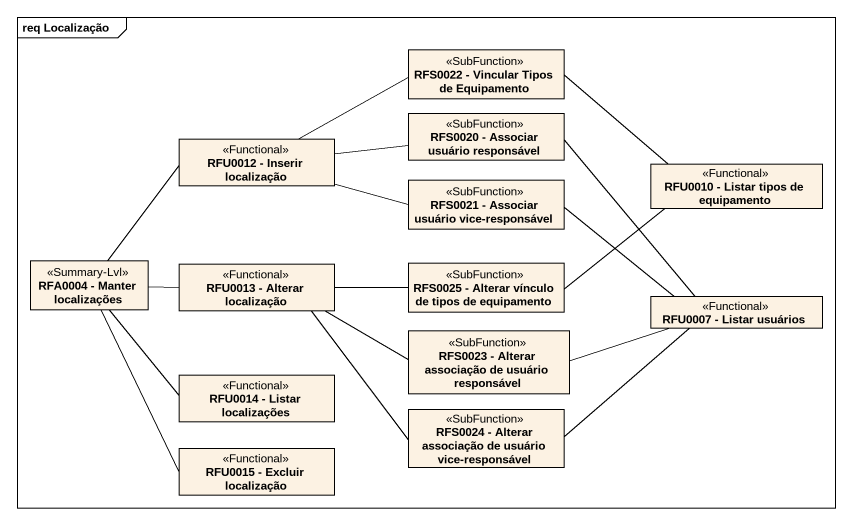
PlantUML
@startuml
mainframe req Localização
hide circle
hide empty members
class "RFS0022 - Vincular Tipos de Equipamento" as RFS0022_Vincular_Tipos_de <<SubFunction>>
class "RFS0020 - Associar usuário responsável" as RFS0020_Associar_usuário <<SubFunction>>
class "RFU0012 - Inserir localização" as RFU0012_Inserir_localização <<Functional>>
class "RFS0021 - Associar usuário vice-responsável" as RFS0021_Associar_usuário <<SubFunction>>
class "RFU0010 - Listar tipos de equipamento" as RFU0010_Listar_tipos_de <<Functional>>
class "RFA0004 - Manter localizações" as RFA0004_Manter_localizações <<Summary-Lvl>>
class "RFU0013 - Alterar localização" as RFU0013_Alterar_localização <<Functional>>
class "RFS0025 - Alterar vínculo de tipos de equipamento" as RFS0025_Alterar_vínculo_de <<SubFunction>>
class "RFS0023 - Alterar associação de usuário responsável" as RFS0023_Alterar_associação <<SubFunction>>
class "RFU0007 - Listar usuários" as RFU0007_Listar_usuários <<Functional>>
class "RFU0014 - Listar localizações" as RFU0014_Listar_localizações <<Functional>>
class "RFS0024 - Alterar associação de usuário vice-responsável" as RFS0024_Alterar_associação <<SubFunction>>
class "RFU0015 - Excluir localização" as RFU0015_Excluir_localização <<Functional>>
RFS0022_Vincular_Tipos_de -right- RFU0010_Listar_tipos_de
RFS0020_Associar_usuário -- RFU0007_Listar_usuários
RFU0012_Inserir_localização -right- RFS0022_Vincular_Tipos_de
RFU0012_Inserir_localização -right- RFS0020_Associar_usuário
RFU0012_Inserir_localização -right- RFS0021_Associar_usuário
RFS0021_Associar_usuário -right- RFU0007_Listar_usuários
RFA0004_Manter_localizações -up- RFU0012_Inserir_localização
RFA0004_Manter_localizações -right- RFU0013_Alterar_localização
RFA0004_Manter_localizações -- RFU0014_Listar_localizações
RFA0004_Manter_localizações -- RFU0015_Excluir_localização
RFU0013_Alterar_localização -right- RFS0025_Alterar_vínculo_de
RFU0013_Alterar_localização -right- RFS0023_Alterar_associação
RFU0013_Alterar_localização -- RFS0024_Alterar_associação
RFS0025_Alterar_vínculo_de -right- RFU0010_Listar_tipos_de
RFS0023_Alterar_associação -right- RFU0007_Listar_usuários
RFS0024_Alterar_associação -right- RFU0007_Listar_usuários
@enduml
